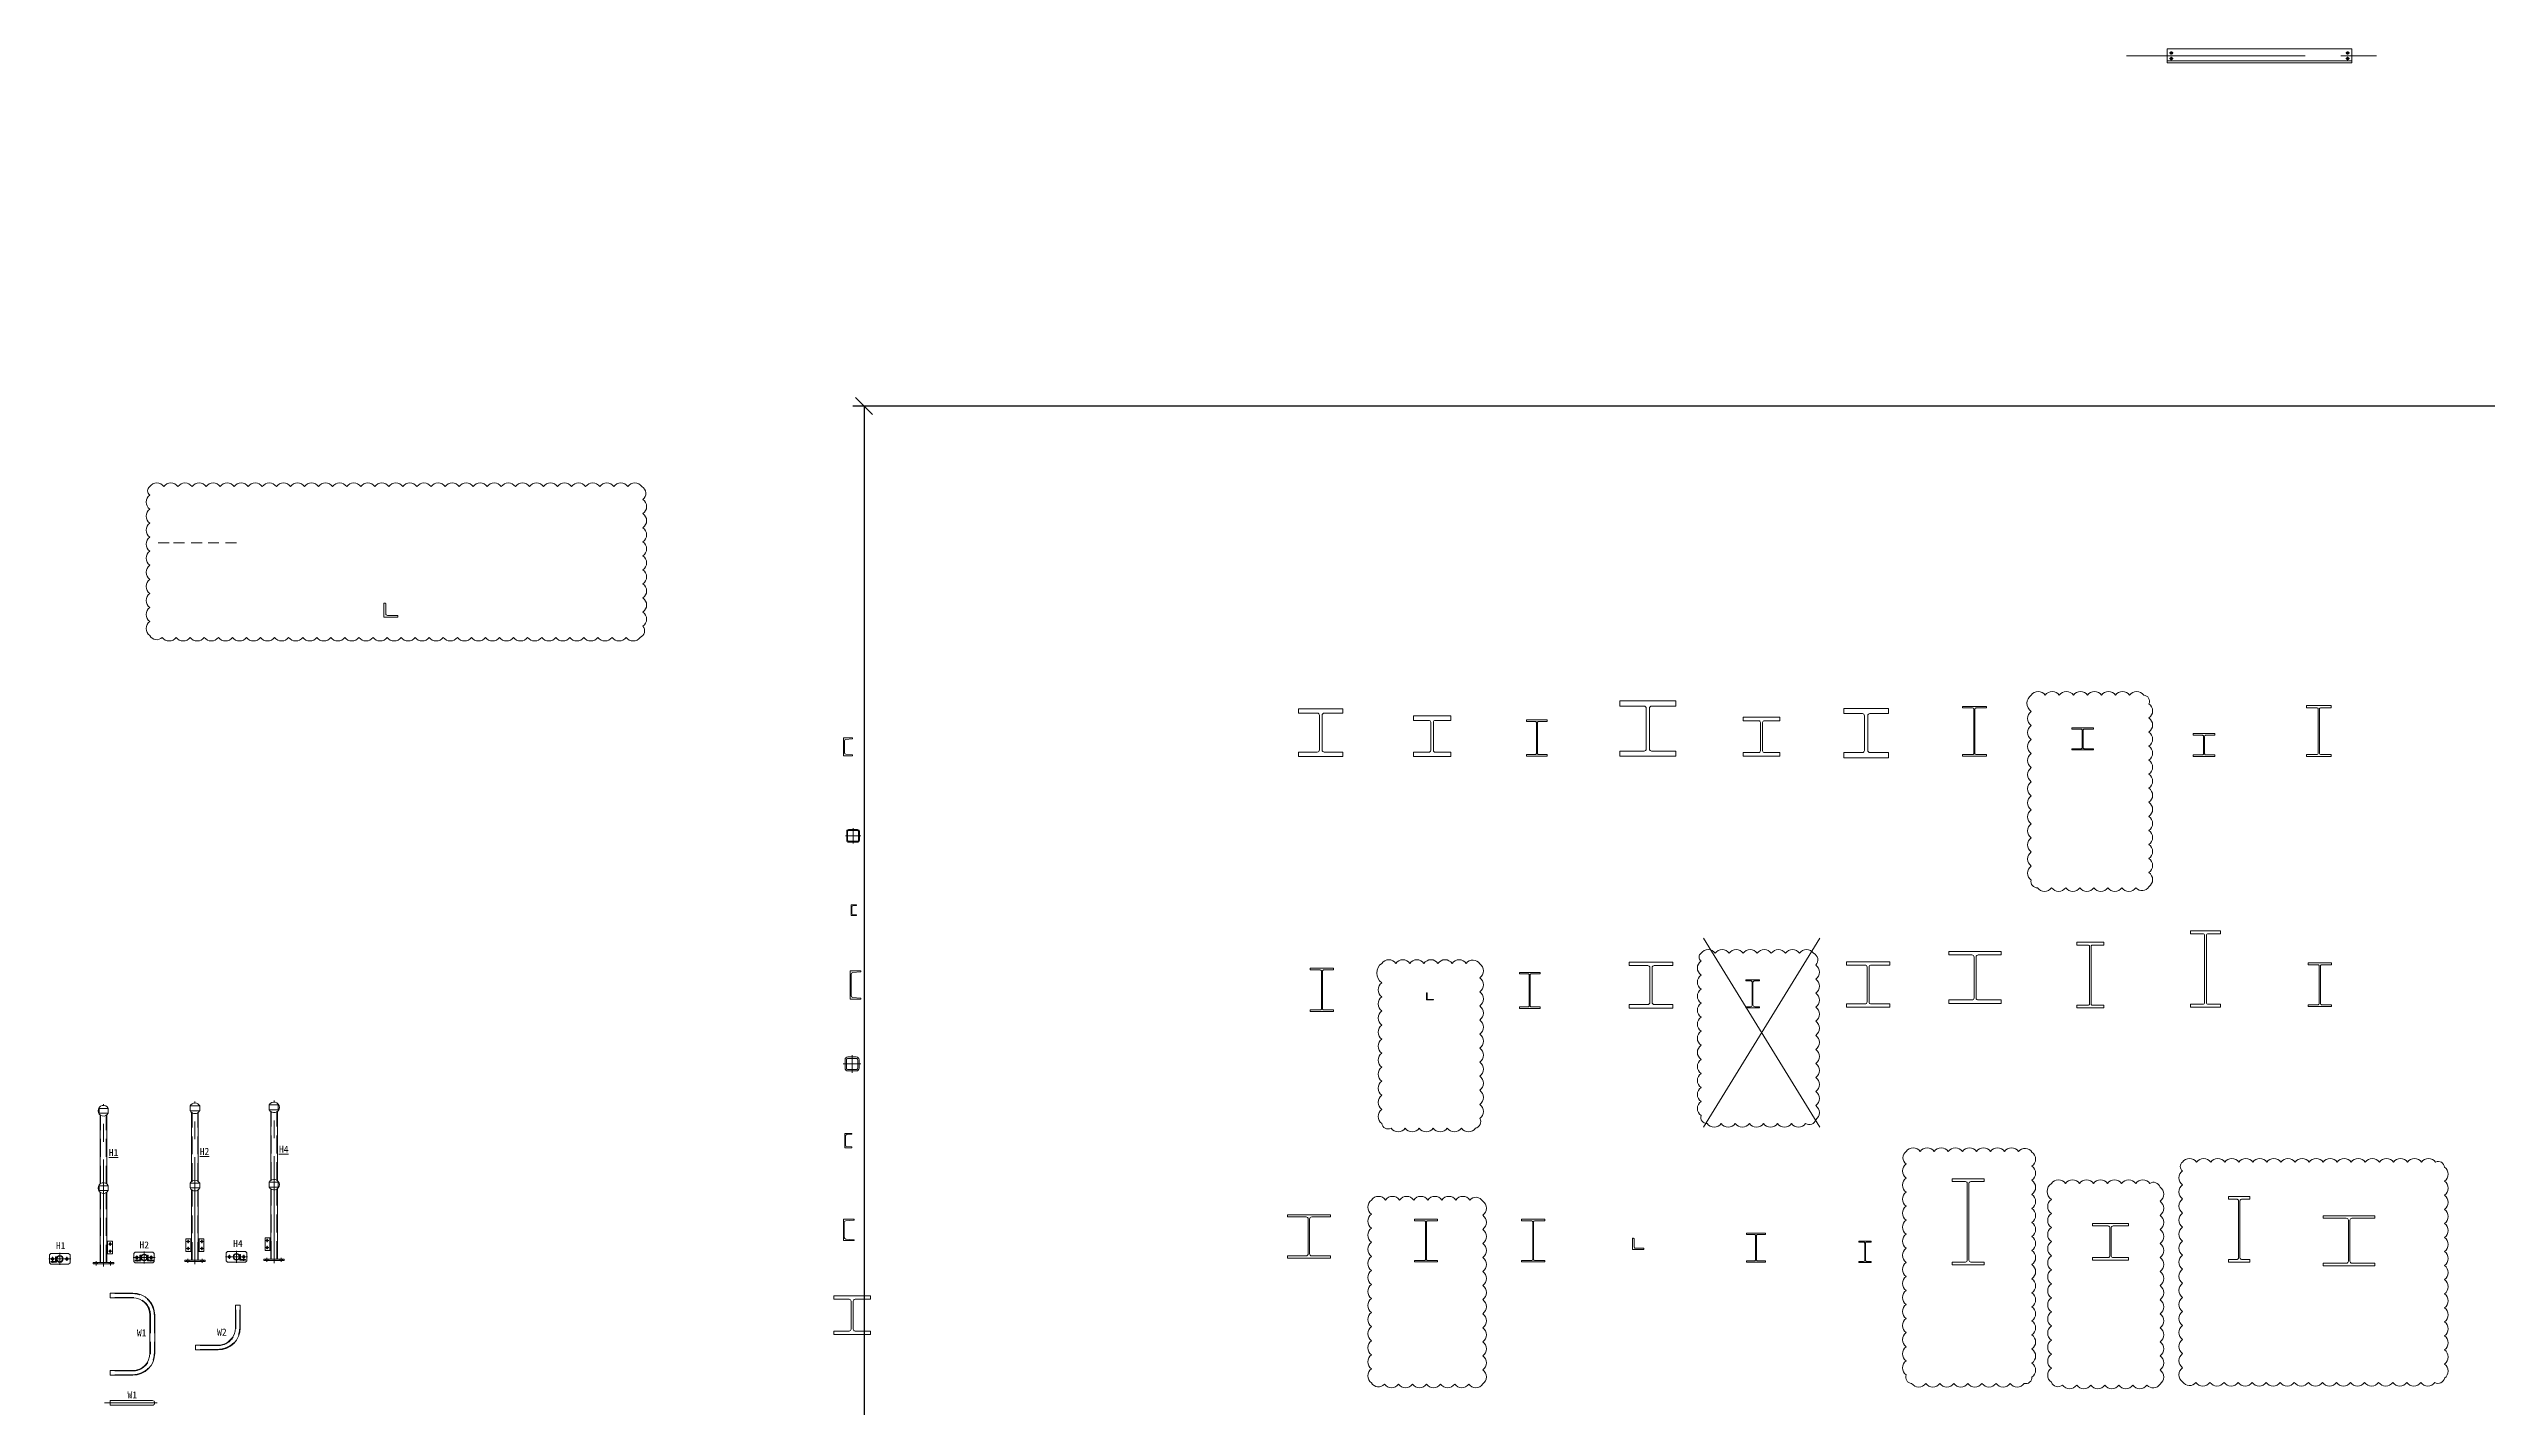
# Model space of a CAD drawing. Header units: millimetres. Extents: x -16602 to 168350, y -134254 to 50573.
# Drawn here: x 88171 to 105516, y 8940 to 18604 of the extents above; entities that cross this region are included whole.
import ezdxf

# ---------------------------------------------------------------- set-up
doc = ezdxf.new("R2010")
doc.units = ezdxf.units.MM
doc.header["$LTSCALE"] = 40
for name, pattern in [('CENTER', [50.8, 31.75, -6.35, 6.35, -6.35]), ('CENTER2', [28.575, 19.05, -3.175, 3.175, -3.175]), ('HIDDEN', [9.525, 6.35, -3.175]), ('HIDDEN2', [4.7625, 3.175, -1.5875])]:
    doc.linetypes.add(name, pattern=pattern)
doc.layers.get('0').update_dxf_attribs({"linetype": 'CONTINUOUS', "lineweight": 13})
doc.layers.get('Defpoints').update_dxf_attribs({"linetype": 'CONTINUOUS', "lineweight": 13})
doc.layers.add('01-CEN', color=1, linetype='CENTER', lineweight=13)
doc.layers.add('Handrail', color=6, linetype='CONTINUOUS', lineweight=13)
doc.styles.add('ROMANS', font='ROMANS.SHX', dxfattribs={"width": 0.75})
doc.styles.add('T', font='SimSun.ttf', dxfattribs={"height": 100})
doc.dimstyles.new('1TO80', dxfattribs={"dimscale": 80, "dimtxt": 2.5, "dimasz": 1.5, "dimexe": 1, "dimexo": 1.5, "dimgap": 1, "dimtad": 1, "dimdec": 0, "dimrnd": 0.5, "dimdsep": 46, "dimtxsty": 'ROMANS', "dimblk1": 'OBLIQUE', "dimblk2": 'OBLIQUE', "dimsah": 1, "dimcen": 0.09, "dimadec": 0, "dimazin": 0, "dimtfac": 0.6, "dimtdec": 0, "dimtmove": 0, "dimatfit": 2, "dimfxl": 0, "dimtolj": 1, "dimarcsym": 0})

# ---------------------------------------------------------------- blocks, each defined once
blk = doc.blocks.new('090x090x6.3-shs-16.4')
for points in [[(-32.4, 45), (32.4, 45, -0.4142136), (45, 32.4), (45, -32.4, -0.4142136), (32.4, -45), (-32.4, -45, -0.4142136), (-45, -32.4), (-45, 32.4, -0.4142136)], [(-32.4, 38.7), (32.4, 38.7, -0.4142136), (38.7, 32.4), (38.7, -32.4, -0.4142136), (32.4, -38.7), (-32.4, -38.7, -0.4142136), (-38.7, -32.4), (-38.7, 32.4, -0.4142136)]]:
    blk.add_lwpolyline(points, format="xyb", close=True)
at = {"layer": '01-CEN'}
for p, q in [((54.5, 0), (-54.5, 0)), ((0, -54.5), (0, 54.5))]:
    blk.add_line(p, q, dxfattribs=at)
blk = doc.blocks.new('100x100x10-shs-27.9')
for points in [[(-30, 50), (30, 50, -0.4142136), (50, 30), (50, -30, -0.4142136), (30, -50), (-30, -50, -0.4142136), (-50, -30), (-50, 30, -0.4142136)], [(-30, 40), (30, 40, -0.4142136), (40, 30), (40, -30, -0.4142136), (30, -40), (-30, -40, -0.4142136), (-40, -30), (-40, 30, -0.4142136)]]:
    blk.add_lwpolyline(points, format="xyb", close=True)
at = {"layer": '01-CEN'}
for p, q in [((62.5, 0), (-62.5, 0)), ((0, -62.5), (0, 62.5))]:
    blk.add_line(p, q, dxfattribs=at)
blk = doc.blocks.new('040x05a')
for p, q in [((0, 40), (0, 0)), ((2.6, 40), (0, 40)), ((0, 0), (40, 0)), ((5, 11), (5, 37.6)), ((37.6, 5), (11, 5)), ((40, 0), (40, 2.6))]:
    blk.add_line(p, q)
for centre, radius, start, end in [((2.6, 37.6), 2.4, 0, 90), ((11, 11), 6, 180, 270), ((37.6, 2.6), 2.4, 0, 90)]:
    blk.add_arc(centre, radius, start, end)
blk = doc.blocks.new('H1')
at = {"linetype": 'CENTER2'}
for p, q in [((-78, 0), (78, 0)), ((0, -42), (0, 43))]:
    blk.add_line(p, q, dxfattribs=at)
for p, q in [((-73, 28), (-63, 38)), ((-73, 28), (-73, -28)), ((-37, 0), (-65, 0)), ((63, 38), (-63, 38)), ((-51, 14), (-51, -14)), ((37, 0), (65, 0)), ((51, 14), (51, -14)), ((63, 38), (73, 28)), ((73, -28), (73, 28)), ((-63, -38), (-73, -28)), ((-63, -38), (63, -38)), ((-56, -19), (-56, -24)), ((-49, -14), (-49, -29)), ((-42, -19), (-42, -24)), ((73, -28), (63, -38))]:
    blk.add_line(p, q)
for centre, radius in [((-51, 0), 9), ((0, 0), 24.1), ((0, 0), 20.1), ((51, 0), 9)]:
    blk.add_circle(centre, radius)
at = {"extrusion": (0, 0, -1), "zscale": -1}
blk.add_blockref('040x05a', (24, -24), dxfattribs=at)
at = {"ltscale": 30, "style": 'T'}
blk.add_text('H1', height=50, dxfattribs=at).set_placement((-27, 70))
blk = doc.blocks.new('H1-1')
at = {"linetype": 'HIDDEN', "ltscale": 5}
for p, q in [((34, 1107), (-30, 1107)), ((-30, 1107), (-30, 1073)), ((34, 1073), (-30, 1073)), ((34, 557), (-30, 557)), ((-30, 523), (-30, 557)), ((34, 523), (-30, 523)), ((-51, -10), (-51, 20)), ((51, -10), (51, 20))]:
    blk.add_line(p, q, dxfattribs=at)
for p, q in [((-24, 569), (-24, 1061)), ((24, 569), (24, 1061)), ((34, 1073), (34, 1107)), ((34, 523), (34, 557)), ((-24, 10), (-24, 511)), ((24, 10), (24, 511)), ((-73, 0), (-73, 10)), ((-73, 10), (73, 10)), ((-73, 0), (73, 0)), ((-60, 10), (-60, 0)), ((-42, 0), (-42, 10)), ((29, 162), (29, 72)), ((61, 142), (37, 142)), ((61, 92), (37, 92)), ((42, 0), (42, 10)), ((49, 154), (49, 130)), ((49, 104), (49, 80)), ((60, 10), (60, 0)), ((73, 0), (73, 10))]:
    blk.add_line(p, q)
at = {"linetype": 'HIDDEN2'}
for p, q in [((-20, 572), (-20, 1058)), ((20, 572), (20, 1058)), ((-20, 10), (-20, 508)), ((20, 10), (20, 508))]:
    blk.add_line(p, q, dxfattribs=at)
at = {"linetype": 'CENTER2'}
blk.add_line((0, -19), (0, 1138), dxfattribs=at)
blk.add_lwpolyline([(64, 162), (24, 162), (24, 72), (64, 72)], close=True)
for centre in [(49, 142), (49, 92)]:
    blk.add_circle(centre, 7)
for centre in [(0, 1090), (0, 540)]:
    blk.add_arc(centre, 38, 26.1543, 333.8457)
at = {"ltscale": 30, "style": 'T'}
blk.add_text('%%UH1', height=50, dxfattribs=at).set_placement((38, 767))
blk = doc.blocks.new('H2')
at = {"linetype": 'CENTER2'}
for p, q in [((-78, 0), (78, 0)), ((0, -42), (0, 43))]:
    blk.add_line(p, q, dxfattribs=at)
for p, q in [((-73, 28), (-63, 38)), ((-73, 28), (-73, -28)), ((-37, 0), (-65, 0)), ((63, 38), (-63, 38)), ((-51, 14), (-51, -14)), ((37, 0), (65, 0)), ((51, 14), (51, -14)), ((63, 38), (73, 28)), ((73, -28), (73, 28)), ((-63, -38), (-73, -28)), ((-63, -38), (63, -38)), ((-56, -19), (-56, -24)), ((-49, -14), (-49, -29)), ((-42, -19), (-42, -24)), ((42, -19), (42, -24)), ((49, -14), (49, -29)), ((56, -19), (56, -24)), ((73, -28), (63, -38))]:
    blk.add_line(p, q)
for centre, radius in [((-51, 0), 9), ((0, 0), 24.1), ((0, 0), 20.1), ((51, 0), 9)]:
    blk.add_circle(centre, radius)
at = {"extrusion": (0, 0, -1), "zscale": -1}
blk.add_blockref('040x05a', (24, -24), dxfattribs=at)
blk.add_blockref('040x05a', (24, -24))
at = {"ltscale": 30, "style": 'T'}
blk.add_text('H2', height=50, dxfattribs=at).set_placement((-33, 64))
blk = doc.blocks.new('H2-1')
for p, q in [((-34, 1073), (-34, 1107)), ((-24, 569), (-24, 1061)), ((24, 569), (24, 1061)), ((34, 1073), (34, 1107)), ((-34, 523), (-34, 557)), ((34, 523), (34, 557)), ((-24, 10), (-24, 511)), ((24, 10), (24, 511)), ((-73, 0), (-73, 10)), ((-73, 10), (73, 10)), ((-73, 0), (73, 0)), ((-61, 142), (-37, 142)), ((-61, 92), (-37, 92)), ((-60, 10), (-60, 0)), ((-49, 154), (-49, 130)), ((-49, 104), (-49, 80)), ((-42, 0), (-42, 10)), ((-29, 162), (-29, 72)), ((29, 162), (29, 72)), ((61, 142), (37, 142)), ((61, 92), (37, 92)), ((42, 0), (42, 10)), ((49, 154), (49, 130)), ((49, 104), (49, 80)), ((60, 10), (60, 0)), ((73, 0), (73, 10))]:
    blk.add_line(p, q)
at = {"linetype": 'HIDDEN'}
for p, q in [((-34, 1107), (34, 1107)), ((-34, 1073), (34, 1073)), ((-34, 557), (34, 557)), ((-34, 523), (34, 523))]:
    blk.add_line(p, q, dxfattribs=at)
at = {"linetype": 'HIDDEN2'}
for p, q in [((-20, 572), (-20, 1058)), ((20, 572), (20, 1058)), ((-20, 10), (-20, 508)), ((20, 10), (20, 508))]:
    blk.add_line(p, q, dxfattribs=at)
at = {"linetype": 'CENTER2'}
blk.add_line((0, -19), (0, 1138), dxfattribs=at)
at = {"linetype": 'HIDDEN', "ltscale": 5}
for p, q in [((-51, -10), (-51, 20)), ((51, -10), (51, 20))]:
    blk.add_line(p, q, dxfattribs=at)
for points in [[(-64, 162), (-24, 162), (-24, 72), (-64, 72)], [(64, 162), (24, 162), (24, 72), (64, 72)]]:
    blk.add_lwpolyline(points, close=True)
for centre in [(-49, 142), (-49, 92), (49, 142), (49, 92)]:
    blk.add_circle(centre, 7)
for centre, start, end in [((0, 1090), 26.1543, 153.8457), ((0, 1090), 206.1543, 333.8457), ((0, 540), 26.1543, 153.8457), ((0, 540), 206.1543, 333.8457)]:
    blk.add_arc(centre, 38, start, end)
at = {"ltscale": 30, "style": 'T'}
blk.add_text('%%UH2', height=50, dxfattribs=at).set_placement((34, 758))
blk = doc.blocks.new('H4')
at = {"linetype": 'CENTER2'}
for p, q in [((78, 0), (-78, 0)), ((0, -42), (0, 43))]:
    blk.add_line(p, q, dxfattribs=at)
for p, q in [((-63, 38), (-73, 28)), ((-73, -28), (-73, 28)), ((-37, 0), (-65, 0)), ((-63, 38), (63, 38)), ((-51, 14), (-51, -14)), ((37, 0), (65, 0)), ((51, 14), (51, -14)), ((73, 28), (63, 38)), ((73, 28), (73, -28)), ((-73, -28), (-63, -38)), ((63, -38), (-63, -38)), ((42, -19), (42, -24)), ((49, -14), (49, -29)), ((56, -19), (56, -24)), ((63, -38), (73, -28))]:
    blk.add_line(p, q)
for centre, radius in [((-51, 0), 9), ((0, 0), 24.1), ((0, 0), 20.1), ((51, 0), 9)]:
    blk.add_circle(centre, radius)
blk.add_blockref('040x05a', (24, -24))
at = {"ltscale": 30, "style": 'T'}
blk.add_text('H4', height=50, dxfattribs=at).set_placement((-24, 70))
blk = doc.blocks.new('H4-1')
at = {"linetype": 'HIDDEN'}
for p, q in [((-34, 1073), (-34, 1107)), ((-34, 1107), (30, 1107)), ((-34, 1073), (30, 1073)), ((30, 1107), (30, 1073)), ((-34, 557), (30, 557)), ((-34, 523), (30, 523)), ((30, 523), (30, 557))]:
    blk.add_line(p, q, dxfattribs=at)
for p, q in [((-24, 569), (-24, 1061)), ((24, 569), (24, 1061)), ((-34, 523), (-34, 557)), ((-24, 10), (-24, 511)), ((24, 10), (24, 511)), ((-73, 0), (-73, 10)), ((73, 10), (-73, 10)), ((73, 0), (-73, 0)), ((-61, 142), (-37, 142)), ((-61, 92), (-37, 92)), ((-60, 10), (-60, 0)), ((-49, 154), (-49, 130)), ((-49, 104), (-49, 80)), ((-42, 0), (-42, 10)), ((-29, 162), (-29, 72)), ((42, 0), (42, 10)), ((60, 10), (60, 0)), ((73, 0), (73, 10))]:
    blk.add_line(p, q)
at = {"linetype": 'HIDDEN2'}
for p, q in [((-20, 572), (-20, 1058)), ((20, 572), (20, 1058)), ((-20, 10), (-20, 508)), ((20, 10), (20, 508))]:
    blk.add_line(p, q, dxfattribs=at)
at = {"linetype": 'CENTER2'}
blk.add_line((0, -19), (0, 1138), dxfattribs=at)
at = {"linetype": 'HIDDEN', "ltscale": 5}
for p, q in [((-51, -10), (-51, 20)), ((51, -10), (51, 20))]:
    blk.add_line(p, q, dxfattribs=at)
blk.add_lwpolyline([(-64, 162), (-24, 162), (-24, 72), (-64, 72)], close=True)
for centre in [(-49, 142), (-49, 92)]:
    blk.add_circle(centre, 7)
for centre in [(0, 1090), (0, 540)]:
    blk.add_arc(centre, 38, 206.1543, 153.8457)
at = {"ltscale": 30, "style": 'T'}
blk.add_text('%%UH4', height=50, dxfattribs=at).set_placement((35, 767))
blk = doc.blocks.new('W1')
for p, q in [((160, 17), (0, 17)), ((0, -17), (0, 17)), ((160, -17), (0, -17)), ((283, -410), (283, -140)), ((317, -140), (317, -300)), ((317, -410), (317, -250)), ((0, -533), (0, -567)), ((160, -533), (0, -533)), ((160, -567), (0, -567))]:
    blk.add_line(p, q)
at = {"linetype": 'HIDDEN2'}
for p, q in [((160, 14), (0, 14)), ((160, -14), (0, -14)), ((286, -140), (286, -410)), ((314, -140), (314, -410)), ((160, -536), (0, -536)), ((160, -564), (0, -564))]:
    blk.add_line(p, q, dxfattribs=at)
for centre, radius, start, end in [((160, -140), 157, 0, 90), ((160, -140), 123, 0, 90), ((160, -410), 157, 270, 0), ((160, -410), 123, 270, 0)]:
    blk.add_arc(centre, radius, start, end)
for centre, radius, start, end in [((160, -140), 154, 0, 90), ((160, -140), 126, 0, 90), ((160, -410), 154, 270, 0), ((160, -410), 126, 270, 0)]:
    blk.add_arc(centre, radius, start, end, dxfattribs=at)
at = {"style": 'T'}
blk.add_text('W1', height=50, dxfattribs=at).set_placement((190, -290))
blk = doc.blocks.new('W1-1')
at = {"linetype": 'CENTER2'}
blk.add_line((334, 0), (-40, 0), dxfattribs=at)
for p, q in [((0, -17), (0, 17)), ((300, 17), (0, 17)), ((300, -17), (0, -17))]:
    blk.add_line(p, q)
at = {"ltscale": 30}
blk.add_arc((300, 0), 16.8, 270, 90, dxfattribs=at)
at = {"style": 'T'}
blk.add_text('W1', height=50, dxfattribs=at).set_placement((123, 32))
blk = doc.blocks.new('W2')
for p, q in [((-17, 0), (17, 0)), ((-17, -160), (-17, 0)), ((17, -160), (17, 0)), ((-300, -283), (-300, -317)), ((-140, -283), (-300, -283)), ((-140, -317), (-300, -317))]:
    blk.add_line(p, q)
at = {"linetype": 'HIDDEN2'}
for p, q in [((-14, -160), (-14, 0)), ((14, -160), (14, 0)), ((-140, -286), (-300, -286)), ((-140, -314), (-300, -314))]:
    blk.add_line(p, q, dxfattribs=at)
for radius in [154, 126]:
    blk.add_arc((-140, -160), radius, 270, 0, dxfattribs=at)
for radius in [157, 123]:
    blk.add_arc((-140, -160), radius, 270, 0)
at = {"style": 'T'}
blk.add_text('W2', height=50, dxfattribs=at).set_placement((-147, -216))
blk = doc.blocks.new('_OBLIQUE')
at = {"color": 0, "linetype": 'ByBlock'}
blk.add_line((-0.5, -0.5), (0.5, 0.5), dxfattribs=at)
blk = doc.blocks.new('*D616')
at = {"color": 0, "lineweight": -2}
for p, q in [((118156, 16062), (93890, 16062)), ((93970, 16062), (93970, -115938)), ((118156, -115938), (93890, -115938))]:
    blk.add_line(p, q, dxfattribs=at)
at = {"layer": 'Defpoints', "color": 0}
for p in [(118276, 16062), (93970, -115938), (118276, -115938)]:
    blk.add_point(p, dxfattribs=at)
at = {"color": 0, "lineweight": -2, "xscale": 120, "yscale": 120, "zscale": 120}
for p, rotation in [((93970, 16062), 90), ((93970, -115938), 270)]:
    blk.add_blockref('_OBLIQUE', p, dxfattribs=dict(at, rotation=rotation))
at = {"color": 0, "insert": (93790, -49938), "char_height": 200, "attachment_point": 5, "rotation": 90, "style": 'ROMANS'}
blk.add_mtext('\\A1;132000', dxfattribs=at)

msp = doc.modelspace()

# ---------------------------------------------------------------- linework, layer by layer
msp.add_lwpolyline([(103239.1, 18504), (104553.6, 18504), (104553.6, 18604), (103239.1, 18604)], close=True)
for points in [[(103266.1, 18567), (103272.1, 18567, 1), (103272.1, 18581), (103266.1, 18581, 1), (103266.1, 18567)], [(104526.6, 18567), (104520.6, 18567, -1), (104520.6, 18581), (104526.6, 18581, -1), (104526.6, 18567)], [(103266.1, 18527), (103272.1, 18527, 1), (103272.1, 18541), (103266.1, 18541, 1), (103266.1, 18527)], [(104526.6, 18527), (104520.6, 18527, -1), (104520.6, 18541), (104526.6, 18541, -1), (104526.6, 18527)], [(99534.4, 13622.5, -0.4142136), (99519.2, 13607.3), (99346.2, 13607.3), (99346.2, 13570.8), (99745.2, 13570.8), (99745.2, 13607.3), (99572.2, 13607.3, -0.4142136), (99557, 13622.5), (99557, 13912.8, -0.4142136), (99572.2, 13928), (99745.2, 13928), (99745.2, 13964.5), (99346.2, 13964.5), (99346.2, 13928), (99519.2, 13928, -0.4142136), (99534.4, 13912.8), (99534.4, 13622.5), (99534.4, 13912.8)]]:
    msp.add_lwpolyline(points, format="xyb")
msp.add_lwpolyline([(103239.1, 18517), (103299.1, 18517), (104493.6, 18517), (104553.6, 18517)])
for points in [[(88890, 15489.5, -0.5205671), (88990, 15489.5, -0.5205671), (89090, 15489.5, -0.5205671), (89190, 15489.5, -0.5205671), (89290, 15489.5, -0.5205671), (89390, 15489.5, -0.5205671), (89490, 15489.5, -0.5205671), (89590, 15489.5, -0.5205671), (89690, 15489.5, -0.5205671), (89790, 15489.5, -0.5205671), (89890, 15489.5, -0.5205671), (89990, 15489.5, -0.5205671), (90090, 15489.5, -0.5205671), (90190, 15489.5, -0.5205671), (90290, 15489.5, -0.5205671), (90390, 15489.5, -0.5205671), (90490, 15489.5, -0.5205671), (90590, 15489.5, -0.5205671), (90690, 15489.5, -0.5205671), (90790, 15489.5, -0.5205671), (90890, 15489.5, -0.5205671), (90990, 15489.5, -0.5205671), (91090, 15489.5, -0.5205671), (91190, 15489.5, -0.5205671), (91290, 15489.5, -0.5205671), (91390, 15489.5, -0.5205671), (91490, 15489.5, -0.5205671), (91590, 15489.5, -0.5205671), (91690, 15489.5, -0.5205671), (91790, 15489.5, -0.5205671), (91890, 15489.5, -0.5205671), (91990, 15489.5, -0.5205671), (92090, 15489.5, -0.5205671), (92190, 15489.5, -0.5205671), (92290, 15489.5, -0.5205671), (92390, 15489.5, -0.5205671), (92397.4, 15396.9, -0.5205671), (92397.4, 15296.9, -0.5205671), (92397.4, 15196.9, -0.5205671), (92397.4, 15096.9, -0.5205671), (92397.4, 14996.9, -0.5205671), (92397.4, 14896.9, -0.5205671), (92397.4, 14796.9, -0.5205671), (92397.4, 14696.9, -0.5205671), (92397.4, 14596.9, -0.5205671), (92397.4, 14496.9, -0.5205671), (92377.4, 14417, -0.5205671), (92277.4, 14417, -0.5205671), (92177.4, 14417, -0.5205671), (92077.4, 14417, -0.5205671), (91977.4, 14417, -0.5205671), (91877.4, 14417, -0.5205671), (91777.4, 14417, -0.5205671), (91677.4, 14417, -0.5205671), (91577.4, 14417, -0.5205671), (91477.4, 14417, -0.5205671), (91377.4, 14417, -0.5205671), (91277.4, 14417, -0.5205671), (91177.4, 14417, -0.5205671), (91077.4, 14417, -0.5205671), (90977.4, 14417, -0.5205671), (90877.4, 14417, -0.5205671), (90777.4, 14417, -0.5205671), (90677.4, 14417, -0.5205671), (90577.4, 14417, -0.5205671), (90477.4, 14417, -0.5205671), (90377.4, 14417, -0.5205671), (90277.4, 14417, -0.5205671), (90177.4, 14417, -0.5205671), (90077.4, 14417, -0.5205671), (89977.4, 14417, -0.5205671), (89877.4, 14417, -0.5205671), (89777.4, 14417, -0.5205671), (89677.4, 14417, -0.5205671), (89577.4, 14417, -0.5205671), (89477.4, 14417, -0.5205671), (89377.4, 14417, -0.5205671), (89277.4, 14417, -0.5205671), (89177.4, 14417, -0.5205671), (89077.4, 14417, -0.5205671), (88977.4, 14417, -0.5205671), (88890, 14429.5, -0.5205671), (88890, 14529.5, -0.5205671), (88890, 14629.5, -0.5205671), (88890, 14729.5, -0.5205671), (88890, 14829.5, -0.5205671), (88890, 14929.5, -0.5205671), (88890, 15029.5, -0.5205671), (88890, 15129.5, -0.5205671), (88890, 15229.5, -0.5205671), (88890, 15329.5, -0.5205671), (88890, 15429.5, -0.5205671)], [(90580, 14573.2, -0.4142136), (90568, 14585.2), (90568, 14655.4, 0.4142136), (90563.2, 14660.2), (90555, 14660.2), (90555, 14560.2), (90655, 14560.2), (90655, 14568.4, 0.4142136), (90650.2, 14573.2)], [(97061.4, 13877.9), (97193.7, 13877.9, -0.4142136), (97208.9, 13862.7), (97208.9, 13616, -0.4142136), (97193.7, 13600.8), (97061.4, 13600.8), (97061.4, 13569.4), (97375.5, 13569.4), (97375.5, 13600.8), (97243.3, 13600.8, -0.4142136), (97228.1, 13616), (97228.1, 13862.7, -0.4142136), (97243.3, 13877.9), (97375.5, 13877.9), (97375.5, 13909.3), (97061.4, 13909.3)], [(101257.2, 13911.8), (100939.3, 13911.8), (100939.3, 13874.1), (101071.5, 13874.1, -0.4142136), (101086.7, 13858.9), (101086.7, 13612.1), (101086.7, 13858.9), (101086.7, 13612.1, -0.4142136), (101071.5, 13596.9), (100939.3, 13596.9), (100939.3, 13559.2), (101257.2, 13559.2), (101257.2, 13596.9), (101124.9, 13596.9, -0.4142136), (101109.7, 13612.1), (101109.7, 13858.9, -0.4142136), (101124.9, 13874.1), (101257.2, 13874.1)], [(101871.9, 13904.8), (101871.9, 13592.6, 0.4142136), (101882.1, 13582.4), (101954, 13582.4), (101954, 13572.7), (101783, 13572.7), (101783, 13582.4), (101854.8, 13582.4, 0.4142136), (101865, 13592.6), (101865, 13904.8, 0.4142136), (101854.8, 13915), (101783, 13915), (101783, 13924.7), (101954, 13924.7), (101954, 13915), (101882.1, 13915, 0.4142136)], [(102272.6, 14005.9, -0.5205671), (102372.6, 14005.9, -0.5205671), (102472.6, 14005.9, -0.5205671), (102572.6, 14005.9, -0.5205671), (102672.6, 14005.9, -0.5205671), (102772.6, 14005.9, -0.5205671), (102872.6, 14005.9, -0.5205671), (102972.6, 14005.9, -0.5205671), (103072.6, 14005.9, -0.5205671), (103110.1, 13943.3, -0.5205671), (103110.1, 13843.3, -0.5205671), (103110.1, 13743.3, -0.5205671), (103110.1, 13643.3, -0.5205671), (103110.1, 13543.3, -0.5205671), (103110.1, 13443.3, -0.5205671), (103110.1, 13343.3, -0.5205671), (103110.1, 13243.3, -0.5205671), (103110.1, 13143.3, -0.5205671), (103110.1, 13043.3, -0.5205671), (103110.1, 12943.3, -0.5205671), (103110.1, 12843.3, -0.5205671), (103110.1, 12743.3, -0.5205671), (103110.1, 12643.3, -0.5205671), (103017.9, 12635.5, -0.5205671), (102917.9, 12635.5, -0.5205671), (102817.9, 12635.5, -0.5205671), (102717.9, 12635.5, -0.5205671), (102617.9, 12635.5, -0.5205671), (102517.9, 12635.5, -0.5205671), (102417.9, 12635.5, -0.5205671), (102317.9, 12635.5, -0.5205671), (102272.6, 12690.1, -0.5205671), (102272.6, 12790.1, -0.5205671), (102272.6, 12890.1, -0.5205671), (102272.6, 12990.1, -0.5205671), (102272.6, 13090.1, -0.5205671), (102272.6, 13190.1, -0.5205671), (102272.6, 13290.1, -0.5205671), (102272.6, 13390.1, -0.5205671), (102272.6, 13490.1, -0.5205671), (102272.6, 13590.1, -0.5205671), (102272.6, 13690.1, -0.5205671), (102272.6, 13790.1, -0.5205671), (102272.6, 13890.1, -0.5205671)], [(104231.9, 13932.1), (104231.9, 13916.4), (104303.7, 13916.4, -0.4142136), (104313.9, 13906.2), (104313.9, 13594, -0.4142136), (104303.7, 13583.8), (104231.9, 13583.8), (104231.9, 13568.1), (104405.1, 13568.1), (104405.1, 13583.8), (104333.2, 13583.8, -0.4142136), (104323, 13594), (104323, 13906.2, -0.4142136), (104333.2, 13916.4), (104405.1, 13916.4), (104405.1, 13932.1)], [(98143.2, 13600.3), (98143.2, 13568.6), (97878.7, 13568.6), (97878.7, 13600.3), (97988.6, 13600.3, 0.4142136), (98001.3, 13613), (98001.3, 13813.3, 0.4142136), (97988.6, 13826), (97878.7, 13826), (97878.7, 13857.7), (98143.2, 13857.7), (98143.2, 13826), (98033.2, 13826, 0.4142136), (98020.5, 13813.3), (98020.5, 13613, 0.4142136), (98033.2, 13600.3)], [(98830.1, 13831), (98682.8, 13831), (98682.8, 13818.3), (98745.2, 13818.3, -0.4142136), (98752.8, 13810.7), (98752.8, 13591.7, -0.4142136), (98745.2, 13584.1), (98682.8, 13584.1), (98682.8, 13571.4), (98830.1, 13571.4), (98830.1, 13584.1), (98767.7, 13584.1, -0.4142136), (98760.1, 13591.7), (98760.1, 13810.7, -0.4142136), (98767.7, 13818.3), (98830.1, 13818.3)], [(100223.9, 13848.6), (100223.9, 13823.5), (100333.9, 13823.5, -0.4142136), (100346.6, 13810.8), (100346.6, 13610, -0.4142136), (100333.9, 13597.3), (100223.9, 13597.3), (100223.9, 13572.2), (100484.9, 13572.2), (100484.9, 13597.3), (100374.9, 13597.3, -0.4142136), (100362.2, 13610), (100362.2, 13810.8, -0.4142136), (100374.9, 13823.5), (100484.9, 13823.5), (100484.9, 13848.6)], [(102562.7, 13773.1), (102562.7, 13763.7), (102628.3, 13763.7, -0.4142136), (102635.9, 13756.1), (102635.9, 13632.6, -0.4142136), (102628.3, 13625), (102562.7, 13625), (102562.7, 13615.6), (102715.6, 13615.6), (102715.6, 13625), (102650.1, 13625, -0.4142136), (102642.5, 13632.6), (102642.5, 13756.1, -0.4142136), (102650.1, 13763.7), (102715.6, 13763.7), (102715.6, 13773.1)], [(103579.1, 13731.8), (103424.7, 13731.8), (103424.7, 13720.3), (103490.2, 13720.3, -0.4142136), (103497.8, 13712.7), (103497.8, 13589.1, -0.4142136), (103490.2, 13581.5), (103424.7, 13581.5), (103424.7, 13570), (103579.1, 13570), (103579.1, 13581.5), (103513.5, 13581.5, -0.4142136), (103505.9, 13589.1), (103505.9, 13712.7, -0.4142136), (103513.5, 13720.3), (103579.1, 13720.3)], [(93840.5, 13690.5), (93885.6, 13694.4, 0.3888787), (93887.8, 13696.8), (93887.8, 13701.3), (93824.3, 13701.3), (93824.3, 13574.3), (93887.8, 13574.3), (93887.8, 13578.8, 0.3888787), (93885.6, 13581.2), (93840.5, 13585.1, -0.3888787), (93830.7, 13595.8), (93830.7, 13679.8, -0.3888787)], [(93913.6, 12509, 0.3888787), (93915.8, 12511.4), (93915.8, 12514.6), (93877.7, 12514.6), (93877.7, 12438.4), (93915.8, 12438.4), (93915.8, 12441.5, 0.3888787), (93913.6, 12443.9), (93889.7, 12446, -0.3888787), (93882.8, 12453.6), (93882.8, 12499.3, -0.3888787), (93889.7, 12506.9)], [(103406.8, 12330.1), (103406.8, 12308.8), (103493.6, 12308.8, -0.4142136), (103506.3, 12296.1), (103506.3, 11819.5, -0.4142136), (103493.6, 11806.8), (103406.8, 11806.8), (103406.8, 11785.5), (103618.7, 11785.5), (103618.7, 11806.8), (103531.8, 11806.8, -0.4142136), (103519.1, 11819.5), (103519.1, 12296.1, -0.4142136), (103531.8, 12308.8), (103618.7, 12308.8), (103618.7, 12330.1)], [(99924, 12169.7, -0.5205671), (100024, 12169.7, -0.5205671), (100124, 12169.7, -0.5205671), (100224, 12169.7, -0.5205671), (100324, 12169.7, -0.5205671), (100424, 12169.7, -0.5205671), (100524, 12169.7, -0.5205671), (100624, 12169.7, -0.5205671), (100724, 12169.7, -0.5205671), (100740.1, 12085.7, -0.5205671), (100740.1, 11985.7, -0.5205671), (100740.1, 11885.7, -0.5205671), (100740.1, 11785.7, -0.5205671), (100740.1, 11685.7, -0.5205671), (100740.1, 11585.7, -0.5205671), (100740.1, 11485.7, -0.5205671), (100740.1, 11385.7, -0.5205671), (100740.1, 11285.7, -0.5205671), (100740.1, 11185.7, -0.5205671), (100740.1, 11085.7, -0.5205671), (100740.1, 10985.7, -0.5205671), (100667.6, 10958.2, -0.5205671), (100567.6, 10958.2, -0.5205671), (100467.6, 10958.2, -0.5205671), (100367.6, 10958.2, -0.5205671), (100267.6, 10958.2, -0.5205671), (100167.6, 10958.2, -0.5205671), (100067.6, 10958.2, -0.5205671), (99967.6, 10958.2, -0.5205671), (99924, 11014.7, -0.5205671), (99924, 11114.7, -0.5205671), (99924, 11214.7, -0.5205671), (99924, 11314.7, -0.5205671), (99924, 11414.7, -0.5205671), (99924, 11514.7, -0.5205671), (99924, 11614.7, -0.5205671), (99924, 11714.7, -0.5205671), (99924, 11814.7, -0.5205671), (99924, 11914.7, -0.5205671), (99924, 12014.7, -0.5205671), (99924, 12114.7, -0.5205671)], [(101881, 12142.6), (101881, 11852.3, 0.4142136), (101896.2, 11837.1), (102059.8, 11837.1), (102059.8, 11813.3), (101687.7, 11813.3), (101687.7, 11837.1), (101851.3, 11837.1, 0.4142136), (101866.5, 11852.3), (101866.5, 12142.6, 0.4142136), (101851.3, 12157.8), (101687.7, 12157.8), (101687.7, 12181.6), (102059.8, 12181.6), (102059.8, 12157.8), (101896.2, 12157.8, 0.4142136)], [(102789.1, 12228.1), (102789.1, 12247.7), (102596.3, 12247.7), (102596.3, 12228.1), (102676.8, 12228.1, -0.4142136), (102687, 12217.9), (102687, 11810.1, -0.4142136), (102676.8, 11799.9), (102596.3, 11799.9), (102596.3, 11780.3), (102789.1, 11780.3), (102789.1, 11799.9), (102708.6, 11799.9, -0.4142136), (102698.4, 11810.1), (102698.4, 12217.9, -0.4142136), (102708.6, 12228.1)], [(93890, 11855.7), (93945, 11850.9, -0.3888787), (93947.9, 11847.7), (93947.9, 11842.4), (93871.7, 11842.4), (93871.7, 12045.6), (93947.9, 12045.6), (93947.9, 12040.4, -0.3888787), (93945, 12037.2), (93890, 12032.4, 0.3888787), (93878.8, 12020.2), (93878.8, 11867.8, 0.3888787)], [(97310, 12050.7), (97310, 12062.5), (97144.3, 12062.5), (97144.3, 12050.7), (97214.9, 12050.7, -0.4142136), (97223.8, 12041.8), (97223.8, 11776.1, -0.4142136), (97214.9, 11767.2), (97144.3, 11767.2), (97144.3, 11755.4), (97310, 11755.4), (97310, 11767.2), (97239.4, 11767.2, -0.4142136), (97230.5, 11776.1), (97230.5, 12041.8, -0.4142136), (97239.4, 12050.7)], [(97652.9, 12097.4, -0.5205671), (97752.9, 12097.4, -0.5205671), (97852.9, 12097.4, -0.5205671), (97952.9, 12097.4, -0.5205671), (98052.9, 12097.4, -0.5205671), (98152.9, 12097.4, -0.5205671), (98252.9, 12097.4, -0.5205671), (98350, 12094.5, -0.5205671), (98350, 11994.5, -0.5205671), (98350, 11894.5, -0.5205671), (98350, 11794.5, -0.5205671), (98350, 11694.5, -0.5205671), (98350, 11594.5, -0.5205671), (98350, 11494.5, -0.5205671), (98350, 11394.5, -0.5205671), (98350, 11294.5, -0.5205671), (98350, 11194.5, -0.5205671), (98350, 11094.5, -0.5205671), (98350, 10994.5, -0.5205671), (98319.2, 10925.3, -0.5205671), (98219.2, 10925.3, -0.5205671), (98119.2, 10925.3, -0.5205671), (98019.2, 10925.3, -0.5205671), (97919.2, 10925.3, -0.5205671), (97819.2, 10925.3, -0.5205671), (97719.2, 10925.3, -0.5205671), (97652.9, 10959, -0.5205671), (97652.9, 11059, -0.5205671), (97652.9, 11159, -0.5205671), (97652.9, 11259, -0.5205671), (97652.9, 11359, -0.5205671), (97652.9, 11459, -0.5205671), (97652.9, 11559, -0.5205671), (97652.9, 11659, -0.5205671), (97652.9, 11759, -0.5205671), (97652.9, 11859, -0.5205671), (97652.9, 11959, -0.5205671)], [(98632.2, 12033.7), (98632.2, 12022.8), (98694.6, 12022.8, -0.4142136), (98702.2, 12015.2), (98702.2, 11796.2, -0.4142136), (98694.6, 11788.6), (98632.2, 11788.6), (98632.2, 11777.7), (98778.6, 11777.7), (98778.6, 11788.6), (98716.2, 11788.6, -0.4142136), (98708.6, 11796.2), (98708.6, 12015.2, -0.4142136), (98716.2, 12022.8), (98778.6, 12022.8), (98778.6, 12033.7)], [(99413, 12082.2), (99545.3, 12082.2, -0.4142136), (99560.5, 12067), (99560.5, 11820.2, -0.4142136), (99545.3, 11805), (99413, 11805), (99413, 11780), (99723.6, 11780), (99723.6, 11805), (99591.4, 11805, -0.4142136), (99576.2, 11820.2), (99576.2, 12067, -0.4142136), (99591.4, 12082.2), (99723.6, 12082.2), (99723.6, 12107.2), (99413, 12107.2)], [(100288.8, 11802.5), (100288.8, 11960.5, 0.4142136), (100275.8, 11973.5), (100241.6, 11973.5), (100241.6, 11980.5), (100340.6, 11980.5), (100340.6, 11973.5), (100306.3, 11973.5, 0.4142136), (100293.3, 11960.5), (100293.3, 11802.5, 0.4142136), (100306.3, 11789.5), (100340.6, 11789.5), (100340.6, 11782.5), (100241.6, 11782.5), (100241.6, 11789.5), (100275.8, 11789.5, 0.4142136)], [(100957.7, 12107.7), (100957.7, 12086), (101089.9, 12086, -0.4142136), (101105.1, 12070.8), (101105.1, 11824.1, -0.4142136), (101089.9, 11808.9), (100957.7, 11808.9), (100957.7, 11787.2), (101266.4, 11787.2), (101266.4, 11808.9), (101134.1, 11808.9, -0.4142136), (101118.9, 11824.1), (101118.9, 12070.8, -0.4142136), (101134.1, 12086), (101266.4, 12086), (101266.4, 12107.7)], [(104313, 12087.1), (104242.4, 12087.1), (104242.4, 12100.8), (104409.2, 12100.8), (104409.2, 12087.1), (104338.5, 12087.1, 0.4142136), (104329.6, 12078.2), (104329.6, 11812.5, 0.4142136), (104338.5, 11803.6), (104409.2, 11803.6), (104409.2, 11789.9), (104242.4, 11789.9), (104242.4, 11803.6), (104313, 11803.6, 0.4142136), (104321.9, 11812.5), (104321.9, 12078.2, 0.4142136)], [(97982, 11841.3, -0.4142136), (97975, 11848.3), (97975, 11885.9, 0.4142136), (97972.6, 11888.3), (97972, 11888.3), (97972, 11838.3), (98022, 11838.3), (98022, 11838.9, 0.4142136), (98019.6, 11841.3)], [(93883.6, 10884.5), (93883.6, 10888), (93832.8, 10888), (93832.8, 10786.4), (93883.6, 10786.4), (93883.6, 10789.8, 0.3888787), (93881.4, 10792.2), (93847.2, 10795.2, -0.3888787), (93838.9, 10804.3), (93838.9, 10870.1, -0.3888787), (93847.2, 10879.1), (93881.4, 10882.1, 0.3888787)], [(101382.9, 10759.4, -0.5205671), (101482.9, 10759.4, -0.5205671), (101582.9, 10759.4, -0.5205671), (101682.9, 10759.4, -0.5205671), (101782.9, 10759.4, -0.5205671), (101882.9, 10759.4, -0.5205671), (101982.9, 10759.4, -0.5205671), (102082.9, 10759.4, -0.5205671), (102182.9, 10759.4, -0.5205671), (102277.9, 10754.4, -0.5205671), (102277.9, 10654.4, -0.5205671), (102277.9, 10554.4, -0.5205671), (102277.9, 10454.4, -0.5205671), (102277.9, 10354.4, -0.5205671), (102277.9, 10254.4, -0.5205671), (102277.9, 10154.4, -0.5205671), (102277.9, 10054.4, -0.5205671), (102277.9, 9954.4, -0.5205671), (102277.9, 9854.4, -0.5205671), (102277.9, 9754.4, -0.5205671), (102277.9, 9654.4, -0.5205671), (102277.9, 9554.4, -0.5205671), (102277.9, 9454.4, -0.5205671), (102277.9, 9354.4, -0.5205671), (102277.9, 9254.4, -0.5205671), (102277.9, 9154.4, -0.5205671), (102222.2, 9110, -0.5205671), (102122.2, 9110, -0.5205671), (102022.2, 9110, -0.5205671), (101922.2, 9110, -0.5205671), (101822.2, 9110, -0.5205671), (101722.2, 9110, -0.5205671), (101622.2, 9110, -0.5205671), (101522.2, 9110, -0.5205671), (101422.2, 9110, -0.5205671), (101382.9, 9170.7, -0.5205671), (101382.9, 9270.7, -0.5205671), (101382.9, 9370.7, -0.5205671), (101382.9, 9470.7, -0.5205671), (101382.9, 9570.7, -0.5205671), (101382.9, 9670.7, -0.5205671), (101382.9, 9770.7, -0.5205671), (101382.9, 9870.7, -0.5205671), (101382.9, 9970.7, -0.5205671), (101382.9, 10070.7, -0.5205671), (101382.9, 10170.7, -0.5205671), (101382.9, 10270.7, -0.5205671), (101382.9, 10370.7, -0.5205671), (101382.9, 10470.7, -0.5205671), (101382.9, 10570.7, -0.5205671), (101382.9, 10670.7, -0.5205671)], [(103349.2, 10683.9, -0.5205671), (103449.2, 10683.9, -0.5205671), (103549.2, 10683.9, -0.5205671), (103649.2, 10683.9, -0.5205671), (103749.2, 10683.9, -0.5205671), (103849.2, 10683.9, -0.5205671), (103949.2, 10683.9, -0.5205671), (104049.2, 10683.9, -0.5205671), (104149.2, 10683.9, -0.5205671), (104249.2, 10683.9, -0.5205671), (104349.2, 10683.9, -0.5205671), (104449.2, 10683.9, -0.5205671), (104549.2, 10683.9, -0.5205671), (104649.2, 10683.9, -0.5205671), (104749.2, 10683.9, -0.5205671), (104849.2, 10683.9, -0.5205671), (104949.2, 10683.9, -0.5205671), (105049.2, 10683.9, -0.5205671), (105149.2, 10683.9, -0.5205671), (105212.9, 10647.6, -0.5205671), (105212.9, 10547.6, -0.5205671), (105212.9, 10447.6, -0.5205671), (105212.9, 10347.6, -0.5205671), (105212.9, 10247.6, -0.5205671), (105212.9, 10147.6, -0.5205671), (105212.9, 10047.6, -0.5205671), (105212.9, 9947.6, -0.5205671), (105212.9, 9847.6, -0.5205671), (105212.9, 9747.6, -0.5205671), (105212.9, 9647.6, -0.5205671), (105212.9, 9547.6, -0.5205671), (105212.9, 9447.6, -0.5205671), (105212.9, 9347.6, -0.5205671), (105212.9, 9247.6, -0.5205671), (105212.9, 9147.6, -0.5205671), (105144.1, 9116.4, -0.5205671), (105044.1, 9116.4, -0.5205671), (104944.1, 9116.4, -0.5205671), (104844.1, 9116.4, -0.5205671), (104744.1, 9116.4, -0.5205671), (104644.1, 9116.4, -0.5205671), (104544.1, 9116.4, -0.5205671), (104444.1, 9116.4, -0.5205671), (104344.1, 9116.4, -0.5205671), (104244.1, 9116.4, -0.5205671), (104144.1, 9116.4, -0.5205671), (104044.1, 9116.4, -0.5205671), (103944.1, 9116.4, -0.5205671), (103844.1, 9116.4, -0.5205671), (103744.1, 9116.4, -0.5205671), (103644.1, 9116.4, -0.5205671), (103544.1, 9116.4, -0.5205671), (103444.1, 9116.4, -0.5205671), (103349.2, 9121.5, -0.5205671), (103349.2, 9221.5, -0.5205671), (103349.2, 9321.5, -0.5205671), (103349.2, 9421.5, -0.5205671), (103349.2, 9521.5, -0.5205671), (103349.2, 9621.5, -0.5205671), (103349.2, 9721.5, -0.5205671), (103349.2, 9821.5, -0.5205671), (103349.2, 9921.5, -0.5205671), (103349.2, 10021.5, -0.5205671), (103349.2, 10121.5, -0.5205671), (103349.2, 10221.5, -0.5205671), (103349.2, 10321.5, -0.5205671), (103349.2, 10421.5, -0.5205671), (103349.2, 10521.5, -0.5205671), (103349.2, 10621.5, -0.5205671)], [(97580, 10414.2, -0.5205671), (97680, 10414.2, -0.5205671), (97780, 10414.2, -0.5205671), (97880, 10414.2, -0.5205671), (97980, 10414.2, -0.5205671), (98080, 10414.2, -0.5205671), (98180, 10414.2, -0.5205671), (98280, 10414.2, -0.5205671), (98371.1, 10405.4, -0.5205671), (98371.1, 10305.4, -0.5205671), (98371.1, 10205.4, -0.5205671), (98371.1, 10105.4, -0.5205671), (98371.1, 10005.4, -0.5205671), (98371.1, 9905.4, -0.5205671), (98371.1, 9805.4, -0.5205671), (98371.1, 9705.4, -0.5205671), (98371.1, 9605.4, -0.5205671), (98371.1, 9505.4, -0.5205671), (98371.1, 9405.4, -0.5205671), (98371.1, 9305.4, -0.5205671), (98371.1, 9205.4, -0.5205671), (98371.1, 9105.4, -0.5205671), (98271.5, 9105, -0.5205671), (98171.5, 9105, -0.5205671), (98071.5, 9105, -0.5205671), (97971.5, 9105, -0.5205671), (97871.5, 9105, -0.5205671), (97771.5, 9105, -0.5205671), (97671.5, 9105, -0.5205671), (97580, 9113.5, -0.5205671), (97580, 9213.5, -0.5205671), (97580, 9313.5, -0.5205671), (97580, 9413.5, -0.5205671), (97580, 9513.5, -0.5205671), (97580, 9613.5, -0.5205671), (97580, 9713.5, -0.5205671), (97580, 9813.5, -0.5205671), (97580, 9913.5, -0.5205671), (97580, 10013.5, -0.5205671), (97580, 10113.5, -0.5205671), (97580, 10213.5, -0.5205671), (97580, 10313.5, -0.5205671)], [(101709.5, 10545.7), (101805.3, 10545.7, -0.4142136), (101818, 10533), (101818, 9985.7, -0.4142136), (101805.3, 9973), (101709.5, 9973), (101709.5, 9953.4), (101938.5, 9953.4), (101938.5, 9973), (101842.6, 9973, -0.4142136), (101829.9, 9985.7), (101829.9, 10533, -0.4142136), (101842.6, 10545.7), (101938.5, 10545.7), (101938.5, 10565.3), (101709.5, 10565.3)], [(102415.8, 10531.9, -0.5205671), (102515.8, 10531.9, -0.5205671), (102615.8, 10531.9, -0.5205671), (102715.8, 10531.9, -0.5205671), (102815.8, 10531.9, -0.5205671), (102915.8, 10531.9, -0.5205671), (103015.8, 10531.9, -0.5205671), (103115.8, 10531.9, -0.5205671), (103189, 10505.1, -0.5205671), (103189, 10405.1, -0.5205671), (103189, 10305.1, -0.5205671), (103189, 10205.1, -0.5205671), (103189, 10105.1, -0.5205671), (103189, 10005.1, -0.5205671), (103189, 9905.1, -0.5205671), (103189, 9805.1, -0.5205671), (103189, 9705.1, -0.5205671), (103189, 9605.1, -0.5205671), (103189, 9505.1, -0.5205671), (103189, 9405.1, -0.5205671), (103189, 9305.1, -0.5205671), (103189, 9205.1, -0.5205671), (103189, 9105.1, -0.5205671), (103096, 9098.2, -0.5205671), (102996, 9098.2, -0.5205671), (102896, 9098.2, -0.5205671), (102796, 9098.2, -0.5205671), (102696, 9098.2, -0.5205671), (102596, 9098.2, -0.5205671), (102496, 9098.2, -0.5205671), (102415.8, 9118, -0.5205671), (102415.8, 9218, -0.5205671), (102415.8, 9318, -0.5205671), (102415.8, 9418, -0.5205671), (102415.8, 9518, -0.5205671), (102415.8, 9618, -0.5205671), (102415.8, 9718, -0.5205671), (102415.8, 9818, -0.5205671), (102415.8, 9918, -0.5205671), (102415.8, 10018, -0.5205671), (102415.8, 10118, -0.5205671), (102415.8, 10218, -0.5205671), (102415.8, 10318, -0.5205671), (102415.8, 10418, -0.5205671)], [(103736.5, 10419.2), (103675.3, 10419.2), (103675.3, 10438.1), (103828.8, 10438.1), (103828.8, 10419.2), (103767.6, 10419.2, 0.4142136), (103757.4, 10409), (103757.4, 10002.1, 0.4142136), (103767.6, 9991.9), (103828.8, 9991.9), (103828.8, 9973), (103675.3, 9973), (103675.3, 9991.9), (103736.5, 9991.9, 0.4142136), (103746.7, 10002.1), (103746.7, 10409, 0.4142136)], [(93899.7, 10273.9), (93899.7, 10277.6), (93823.5, 10277.6), (93823.5, 10125.2), (93899.7, 10125.2), (93899.7, 10129, 0.3888787), (93897.5, 10131.4), (93841, 10136.3, -0.3888787), (93829.9, 10148.5), (93829.9, 10254.4, -0.3888787), (93841, 10266.5), (93897.5, 10271.5, 0.3888787)], [(96982.6, 10308.9), (96982.6, 10293.5), (97114.8, 10293.5, -0.4142136), (97130, 10278.3), (97130, 10031.7, -0.4142136), (97114.8, 10016.5), (96982.6, 10016.5), (96982.6, 10001.1), (97287.4, 10001.1), (97287.4, 10016.5), (97155.1, 10016.5, -0.4142136), (97139.9, 10031.7), (97139.9, 10278.3, -0.4142136), (97155.1, 10293.5), (97287.4, 10293.5), (97287.4, 10308.9)], [(97955.7, 9983.5), (97885.1, 9983.5), (97885.1, 9973.3), (98050.2, 9973.3), (98050.2, 9983.5), (97979.6, 9983.5, -0.4142136), (97970.7, 9992.4), (97970.7, 10258, -0.4142136), (97979.6, 10266.9), (98050.2, 10266.9), (98050.2, 10277.1), (97885.1, 10277.1), (97885.1, 10266.9), (97955.7, 10266.9, -0.4142136), (97964.6, 10258), (97964.6, 9992.4, -0.4142136)], [(98647.1, 10266.9), (98717.7, 10266.9, -0.4142136), (98726.6, 10258), (98726.6, 9992.4, -0.4142136), (98717.7, 9983.5), (98647.1, 9983.5), (98647.1, 9973.3), (98812.2, 9973.3), (98812.2, 9983.5), (98741.6, 9983.5, -0.4142136), (98732.7, 9992.4), (98732.7, 10258, -0.4142136), (98741.6, 10266.9), (98812.2, 10266.9), (98812.2, 10277.1), (98647.1, 10277.1)], [(102709.2, 10247.4), (102709.2, 10230.1), (102819.2, 10230.1, -0.4142136), (102831.9, 10217.4), (102831.9, 10017, -0.4142136), (102819.2, 10004.3), (102709.2, 10004.3), (102709.2, 9987), (102965.1, 9987), (102965.1, 10004.3), (102855.1, 10004.3, -0.4142136), (102842.4, 10017), (102842.4, 10217.4, -0.4142136), (102855.1, 10230.1), (102965.1, 10230.1), (102965.1, 10247.4)], [(104513.3, 10285, -0.4142136), (104528.5, 10269.8), (104528.5, 9979.6, -0.4142136), (104513.3, 9964.4), (104349.7, 9964.4), (104349.7, 9946.9), (104718, 9946.9), (104718, 9964.4), (104554.4, 9964.4, -0.4142136), (104539.2, 9979.6), (104539.2, 10269.8, -0.4142136), (104554.4, 10285), (104718, 10285), (104718, 10302.5), (104349.7, 10302.5), (104349.7, 10285)], [(99437.6, 10141.9), (99442.8, 10141.9, -0.4142136), (99447.6, 10137.1), (99447.6, 10081.9, 0.4142136), (99457.6, 10071.9), (99512.8, 10071.9, -0.4142136), (99517.6, 10067.1), (99517.6, 10061.9), (99437.6, 10061.9)], [(100248.1, 10179.2), (100381.9, 10179.2), (100381.9, 10169.6), (100325.7, 10169.6, 0.4142136), (100318.1, 10162), (100318.1, 9989.6, 0.4142136), (100325.7, 9982), (100381.9, 9982), (100381.9, 9972.4), (100248.1, 9972.4), (100248.1, 9982), (100304.2, 9982, 0.4142136), (100311.8, 9989.6), (100311.8, 10162, 0.4142136), (100304.2, 10169.6), (100248.1, 10169.6)], [(101046.1, 10122.6), (101135, 10122.6), (101135, 10114.9), (101100.4, 10114.9, 0.4142136), (101092.8, 10107.3), (101092.8, 9985.5, 0.4142136), (101100.4, 9977.9), (101135, 9977.9), (101135, 9970.2), (101046.1, 9970.2), (101046.1, 9977.9), (101080.6, 9977.9, 0.4142136), (101088.2, 9985.5), (101088.2, 10107.3, 0.4142136), (101080.6, 10114.9), (101046.1, 10114.9)], [(93755, 9733.3), (93755, 9708.2), (93865, 9708.2, -0.4142136), (93877.7, 9695.5), (93877.7, 9494.7, -0.4142136), (93865, 9482), (93755, 9482), (93755, 9456.9), (94016, 9456.9), (94016, 9482), (93906, 9482, -0.4142136), (93893.3, 9494.7), (93893.3, 9695.5, -0.4142136), (93906, 9708.2), (94016, 9708.2), (94016, 9733.3)]]:
    msp.add_lwpolyline(points, format="xyb", close=True)
for centre in [(103269.1, 18574), (104523.6, 18574), (103269.1, 18534), (104523.6, 18534)]:
    msp.add_circle(centre, 7.5)
at = {"layer": '01-CEN'}
for p, q in [((103283.1, 18574), (103255.1, 18574)), ((103269.1, 18585.5), (103269.1, 18562.5)), ((104509.6, 18574), (104537.6, 18574)), ((104523.6, 18585.5), (104523.6, 18562.5)), ((102950.5, 18554), (104842.3, 18554)), ((103283.1, 18534), (103255.1, 18534)), ((103269.1, 18545.5), (103269.1, 18522.5)), ((104509.6, 18534), (104537.6, 18534)), ((104523.6, 18545.5), (104523.6, 18522.5)), ((88949, 15089.8), (89027, 15089.8)), ((89059.1, 15089.8), (89137.1, 15089.8)), ((89184.5, 15089.8), (89262.5, 15089.8)), ((89303.7, 15089.8), (89381.7, 15089.8)), ((89429.1, 15089.8), (89507.1, 15089.8)), ((101866.5, 11852.3), (101866.5, 12142.6))]:
    msp.add_line(p, q, dxfattribs=at)
at = {"layer": '01-CEN', "ltscale": 30}
for p, q in [((100769.8, 12276.4), (99941.1, 10931.7)), ((99941.1, 12276.4), (100769.8, 10931.7))]:
    msp.add_line(p, q, dxfattribs=at)

# ---------------------------------------------------------------- block references
for name, p in [('090x090x6.3-shs-16.4', (93892, 13004.6)), ('100x100x10-shs-27.9', (93885.3, 11382.1))]:
    msp.add_blockref(name, p)
at = {"layer": 'Handrail'}
for name, p in [('H2-1', (89210.7, 9976.8)), ('H4-1', (89773.5, 9983.4)), ('H1-1', (88559.6, 9959.2)), ('H1', (88249, 9995.2)), ('H2', (88848.8, 10005.5)), ('H4', (89506.4, 10009.9)), ('W1', (88608, 9734.8)), ('W2', (89515.3, 9665.6)), ('W1-1', (88608, 8970.9))]:
    msp.add_blockref(name, p, dxfattribs=at)

# ---------------------------------------------------------------- dimensions: what is measured, and where the dimension line sits
dim = msp.add_linear_dim(base=(93970.2, -115938), p1=(118276.3, 16062), p2=(118276.3, -115938), angle=90, dimstyle='1TO80')
dim.commit()
dim.dimension.update_dxf_attribs({"geometry": '*D616', "text_midpoint": (93790.2, -49938)})

doc.saveas('drawing.dxf')
